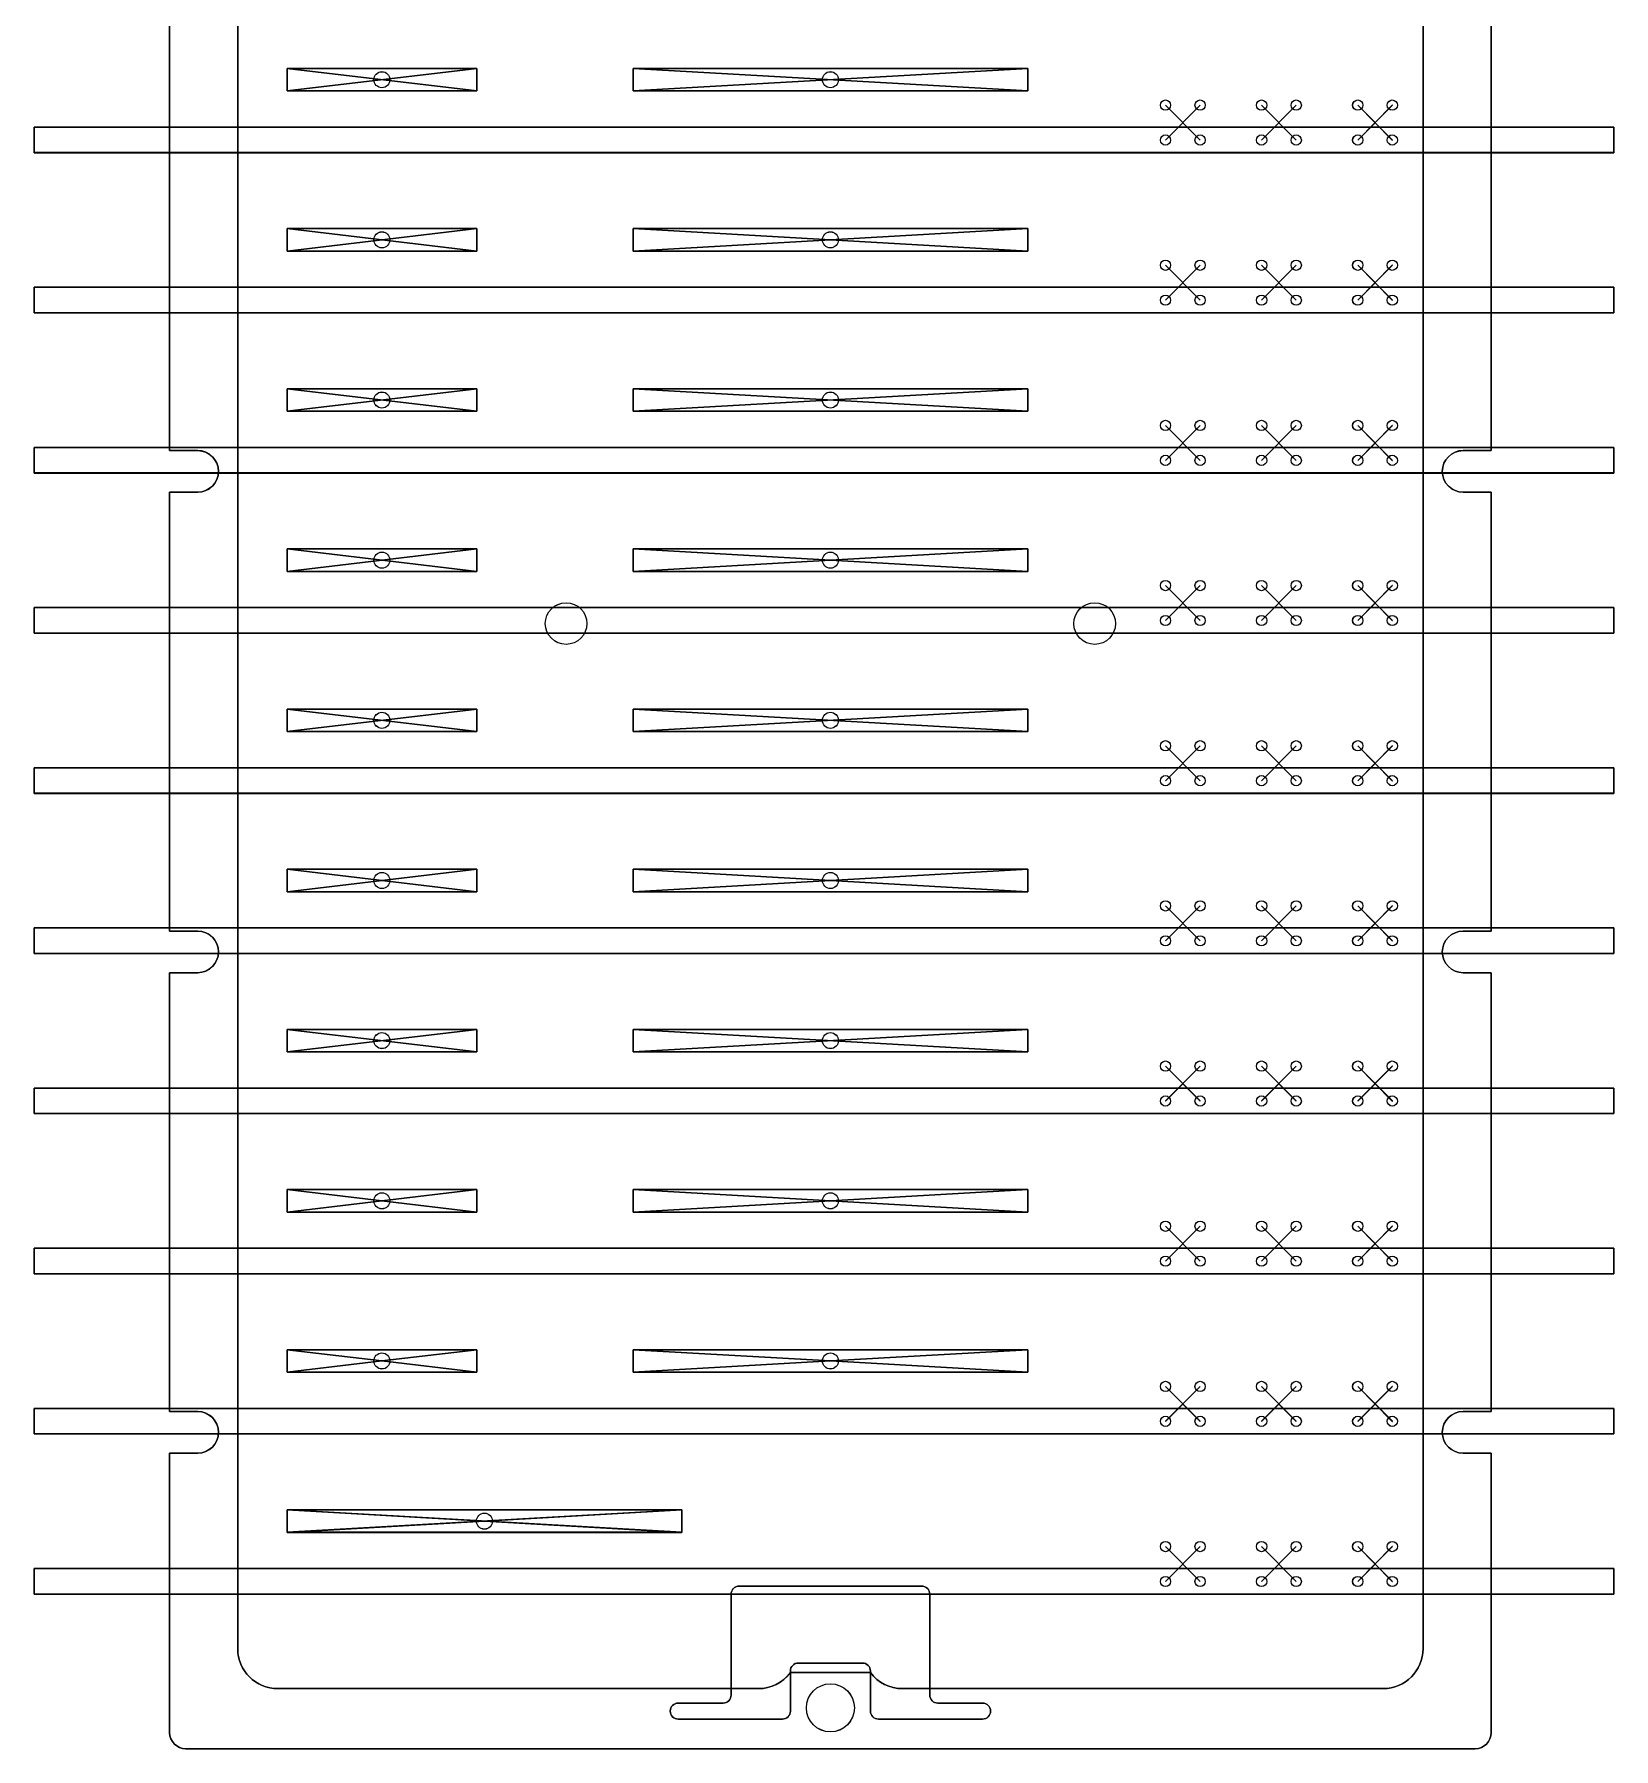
# Model space of a CAD drawing. Extents: x -8 to 90, y 0 to 214.
# Drawn here: x -8.5 to 90.2, y 0 to 107 of the extents above; entities that cross this region are included whole.
import ezdxf

# ---------------------------------------------------------------- set-up
doc = ezdxf.new("R2010")
doc.units = 0
doc.layers.add('50', color=2, linetype='CONTINUOUS')

msp = doc.modelspace()

# ---------------------------------------------------------------- linework, layer by layer
at = {"layer": '50'}
for points in [[(4.2495, 207.25), (4.2495, 6.25, 1), (4.2505, 6.25), (4.2505, 207.25, 1)], [(78.2505, 6.25), (78.2505, 207.25, 1), (78.2495, 207.25), (78.2495, 6.25, 1)], [(-0.0005, 132.45), (-0.0005, 81.05, 1), (0.0005, 81.05), (0.0005, 132.45, 1)], [(82.5005, 81.05), (82.5005, 132.45, 1), (82.4995, 132.45), (82.4995, 81.05, 1)], [(7.3313, 104.906), (7.3313, 103.509, 1), (7.3323, 103.509), (7.3323, 104.906, 1)], [(7.3318, 104.9055), (19.1682, 104.9055, 1), (19.1682, 104.9065), (7.3318, 104.9065, 1)], [(7.3319, 103.5085), (19.1683, 104.9055, 1), (19.1681, 104.9065), (7.3317, 103.5095, 1)], [(7.3317, 104.9055), (19.1681, 103.5085, 1), (19.1683, 103.5095), (7.3319, 104.9065, 1)], [(19.1677, 104.906), (19.1677, 103.509, 1), (19.1687, 103.509), (19.1687, 104.906, 1)], [(28.9305, 104.906), (28.9305, 103.509, 1), (28.9315, 103.509), (28.9315, 104.906, 1)], [(28.931, 104.9055), (53.569, 104.9055, 1), (53.569, 104.9065), (28.931, 104.9065, 1)], [(28.931, 103.5085), (53.569, 104.9055, 1), (53.569, 104.9065), (28.931, 103.5095, 1)], [(28.931, 104.9055), (53.569, 103.5085, 1), (53.569, 103.5095), (28.931, 104.9065, 1)], [(53.5685, 104.906), (53.5685, 103.509, 1), (53.5695, 103.509), (53.5695, 104.906, 1)], [(7.3318, 103.5085), (19.1682, 103.5085, 1), (19.1682, 103.5095), (7.3318, 103.5095, 1)], [(28.931, 103.5085), (53.569, 103.5085, 1), (53.569, 103.5095), (28.931, 103.5095, 1)], [(64.3296, 102.6204), (62.1696, 100.4404, 1), (62.1704, 100.4396), (64.3304, 102.6196, 1)], [(62.1696, 102.6196), (64.3296, 100.4396, 1), (64.3304, 100.4404), (62.1704, 102.6204, 1)], [(70.3296, 102.6204), (68.1696, 100.4404, 1), (68.1704, 100.4396), (70.3304, 102.6196, 1)], [(68.1696, 102.6196), (70.3296, 100.4396, 1), (70.3304, 100.4404), (68.1704, 102.6204, 1)], [(76.3296, 102.6204), (74.1696, 100.4404, 1), (74.1704, 100.4396), (76.3304, 102.6196, 1)], [(74.1696, 102.6196), (76.3296, 100.4396, 1), (76.3304, 100.4404), (74.1704, 102.6204, 1)], [(-8.4495, 99.65), (-8.4495, 101.25, 1), (-8.4505, 101.25), (-8.4505, 99.65, 1)], [(-8.45, 101.2495), (90.15, 101.2495, 1), (90.15, 101.2505), (-8.45, 101.2505, 1)], [(90.1495, 101.25), (90.1495, 99.65, 1), (90.1505, 99.65), (90.1505, 101.25, 1)], [(90.15, 99.6505), (-8.45, 99.6505, 1), (-8.45, 99.6495), (90.15, 99.6495, 1)], [(7.3313, 94.906), (7.3313, 93.509, 1), (7.3323, 93.509), (7.3323, 94.906, 1)], [(7.3318, 94.9055), (19.1682, 94.9055, 1), (19.1682, 94.9065), (7.3318, 94.9065, 1)], [(7.3319, 93.5085), (19.1683, 94.9055, 1), (19.1681, 94.9065), (7.3317, 93.5095, 1)], [(7.3317, 94.9055), (19.1681, 93.5085, 1), (19.1683, 93.5095), (7.3319, 94.9065, 1)], [(19.1677, 94.906), (19.1677, 93.509, 1), (19.1687, 93.509), (19.1687, 94.906, 1)], [(28.9305, 94.906), (28.9305, 93.509, 1), (28.9315, 93.509), (28.9315, 94.906, 1)], [(28.931, 94.9055), (53.569, 94.9055, 1), (53.569, 94.9065), (28.931, 94.9065, 1)], [(28.931, 93.5085), (53.569, 94.9055, 1), (53.569, 94.9065), (28.931, 93.5095, 1)], [(28.931, 94.9055), (53.569, 93.5085, 1), (53.569, 93.5095), (28.931, 94.9065, 1)], [(53.5685, 94.906), (53.5685, 93.509, 1), (53.5695, 93.509), (53.5695, 94.906, 1)], [(7.3318, 93.5085), (19.1682, 93.5085, 1), (19.1682, 93.5095), (7.3318, 93.5095, 1)], [(28.931, 93.5085), (53.569, 93.5085, 1), (53.569, 93.5095), (28.931, 93.5095, 1)], [(64.3296, 92.6204), (62.1696, 90.4404, 1), (62.1704, 90.4396), (64.3304, 92.6196, 1)], [(62.1696, 92.6196), (64.3296, 90.4396, 1), (64.3304, 90.4404), (62.1704, 92.6204, 1)], [(70.3296, 92.6204), (68.1696, 90.4404, 1), (68.1704, 90.4396), (70.3304, 92.6196, 1)], [(68.1696, 92.6196), (70.3296, 90.4396, 1), (70.3304, 90.4404), (68.1704, 92.6204, 1)], [(76.3296, 92.6204), (74.1696, 90.4404, 1), (74.1704, 90.4396), (76.3304, 92.6196, 1)], [(74.1696, 92.6196), (76.3296, 90.4396, 1), (76.3304, 90.4404), (74.1704, 92.6204, 1)], [(-8.4495, 89.65), (-8.4495, 91.25, 1), (-8.4505, 91.25), (-8.4505, 89.65, 1)], [(-8.45, 91.2495), (90.15, 91.2495, 1), (90.15, 91.2505), (-8.45, 91.2505, 1)], [(90.1495, 91.25), (90.1495, 89.65, 1), (90.1505, 89.65), (90.1505, 91.25, 1)], [(90.15, 89.6505), (-8.45, 89.6505, 1), (-8.45, 89.6495), (90.15, 89.6495, 1)], [(7.3313, 84.906), (7.3313, 83.509, 1), (7.3323, 83.509), (7.3323, 84.906, 1)], [(7.3318, 84.9055), (19.1682, 84.9055, 1), (19.1682, 84.9065), (7.3318, 84.9065, 1)], [(7.3319, 83.5085), (19.1683, 84.9055, 1), (19.1681, 84.9065), (7.3317, 83.5095, 1)], [(7.3317, 84.9055), (19.1681, 83.5085, 1), (19.1683, 83.5095), (7.3319, 84.9065, 1)], [(19.1677, 84.906), (19.1677, 83.509, 1), (19.1687, 83.509), (19.1687, 84.906, 1)], [(28.9305, 84.906), (28.9305, 83.509, 1), (28.9315, 83.509), (28.9315, 84.906, 1)], [(28.931, 84.9055), (53.569, 84.9055, 1), (53.569, 84.9065), (28.931, 84.9065, 1)], [(28.931, 83.5085), (53.569, 84.9055, 1), (53.569, 84.9065), (28.931, 83.5095, 1)], [(28.931, 84.9055), (53.569, 83.5085, 1), (53.569, 83.5095), (28.931, 84.9065, 1)], [(53.5685, 84.906), (53.5685, 83.509, 1), (53.5695, 83.509), (53.5695, 84.906, 1)], [(7.3318, 83.5085), (19.1682, 83.5085, 1), (19.1682, 83.5095), (7.3318, 83.5095, 1)], [(28.931, 83.5085), (53.569, 83.5085, 1), (53.569, 83.5095), (28.931, 83.5095, 1)], [(64.3296, 82.6204), (62.1696, 80.4404, 1), (62.1704, 80.4396), (64.3304, 82.6196, 1)], [(62.1696, 82.6196), (64.3296, 80.4396, 1), (64.3304, 80.4404), (62.1704, 82.6204, 1)], [(70.3296, 82.6204), (68.1696, 80.4404, 1), (68.1704, 80.4396), (70.3304, 82.6196, 1)], [(68.1696, 82.6196), (70.3296, 80.4396, 1), (70.3304, 80.4404), (68.1704, 82.6204, 1)], [(76.3296, 82.6204), (74.1696, 80.4404, 1), (74.1704, 80.4396), (76.3304, 82.6196, 1)], [(74.1696, 82.6196), (76.3296, 80.4396, 1), (76.3304, 80.4404), (74.1704, 82.6204, 1)], [(-8.4495, 79.65), (-8.4495, 81.25, 1), (-8.4505, 81.25), (-8.4505, 79.65, 1)], [(-8.45, 81.2495), (90.15, 81.2495, 1), (90.15, 81.2505), (-8.45, 81.2505, 1)], [(1.75, 81.0505), (0, 81.0505, 1), (0, 81.0495), (1.75, 81.0495, 1)], [(1.75, 78.4505, 1), (1.75, 78.4495, 1), (1.75, 81.0505, 1), (1.75, 81.0495, -1)], [(80.75, 81.0495, 1), (80.75, 81.0505, 1), (80.75, 78.4495, 1), (80.75, 78.4505, -1)], [(82.5, 81.0505), (80.75, 81.0505, 1), (80.75, 81.0495), (82.5, 81.0495, 1)], [(90.1495, 81.25), (90.1495, 79.65, 1), (90.1505, 79.65), (90.1505, 81.25, 1)], [(90.15, 79.6505), (-8.45, 79.6505, 1), (-8.45, 79.6495), (90.15, 79.6495, 1)], [(0, 78.4495), (1.75, 78.4495, 1), (1.75, 78.4505), (0, 78.4505, 1)], [(-0.0005, 78.45), (-0.0005, 51.05, 1), (0.0005, 51.05), (0.0005, 78.45, 1)], [(80.75, 78.4495), (82.5, 78.4495, 1), (82.5, 78.4505), (80.75, 78.4505, 1)], [(82.5005, 51.05), (82.5005, 78.45, 1), (82.4995, 78.45), (82.4995, 51.05, 1)], [(7.3313, 74.906), (7.3313, 73.509, 1), (7.3323, 73.509), (7.3323, 74.906, 1)], [(7.3318, 74.9055), (19.1682, 74.9055, 1), (19.1682, 74.9065), (7.3318, 74.9065, 1)], [(7.3319, 73.5085), (19.1683, 74.9055, 1), (19.1681, 74.9065), (7.3317, 73.5095, 1)], [(7.3317, 74.9055), (19.1681, 73.5085, 1), (19.1683, 73.5095), (7.3319, 74.9065, 1)], [(19.1677, 74.906), (19.1677, 73.509, 1), (19.1687, 73.509), (19.1687, 74.906, 1)], [(28.9305, 74.906), (28.9305, 73.509, 1), (28.9315, 73.509), (28.9315, 74.906, 1)], [(28.931, 74.9055), (53.569, 74.9055, 1), (53.569, 74.9065), (28.931, 74.9065, 1)], [(28.931, 73.5085), (53.569, 74.9055, 1), (53.569, 74.9065), (28.931, 73.5095, 1)], [(28.931, 74.9055), (53.569, 73.5085, 1), (53.569, 73.5095), (28.931, 74.9065, 1)], [(53.5685, 74.906), (53.5685, 73.509, 1), (53.5695, 73.509), (53.5695, 74.906, 1)], [(7.3318, 73.5085), (19.1682, 73.5085, 1), (19.1682, 73.5095), (7.3318, 73.5095, 1)], [(28.931, 73.5085), (53.569, 73.5085, 1), (53.569, 73.5095), (28.931, 73.5095, 1)], [(64.3296, 72.6204), (62.1696, 70.4404, 1), (62.1704, 70.4396), (64.3304, 72.6196, 1)], [(62.1696, 72.6196), (64.3296, 70.4396, 1), (64.3304, 70.4404), (62.1704, 72.6204, 1)], [(70.3296, 72.6204), (68.1696, 70.4404, 1), (68.1704, 70.4396), (70.3304, 72.6196, 1)], [(68.1696, 72.6196), (70.3296, 70.4396, 1), (70.3304, 70.4404), (68.1704, 72.6204, 1)], [(76.3296, 72.6204), (74.1696, 70.4404, 1), (74.1704, 70.4396), (76.3304, 72.6196, 1)], [(74.1696, 72.6196), (76.3296, 70.4396, 1), (76.3304, 70.4404), (74.1704, 72.6204, 1)], [(-8.4495, 69.65), (-8.4495, 71.25, 1), (-8.4505, 71.25), (-8.4505, 69.65, 1)], [(-8.45, 71.2495), (90.15, 71.2495, 1), (90.15, 71.2505), (-8.45, 71.2505, 1)], [(90.1495, 71.25), (90.1495, 69.65, 1), (90.1505, 69.65), (90.1505, 71.25, 1)], [(90.15, 69.6505), (-8.45, 69.6505, 1), (-8.45, 69.6495), (90.15, 69.6495, 1)], [(7.3313, 64.906), (7.3313, 63.509, 1), (7.3323, 63.509), (7.3323, 64.906, 1)], [(7.3318, 64.9055), (19.1682, 64.9055, 1), (19.1682, 64.9065), (7.3318, 64.9065, 1)], [(7.3319, 63.5085), (19.1683, 64.9055, 1), (19.1681, 64.9065), (7.3317, 63.5095, 1)], [(7.3317, 64.9055), (19.1681, 63.5085, 1), (19.1683, 63.5095), (7.3319, 64.9065, 1)], [(19.1677, 64.906), (19.1677, 63.509, 1), (19.1687, 63.509), (19.1687, 64.906, 1)], [(28.9305, 64.906), (28.9305, 63.509, 1), (28.9315, 63.509), (28.9315, 64.906, 1)], [(28.931, 64.9055), (53.569, 64.9055, 1), (53.569, 64.9065), (28.931, 64.9065, 1)], [(28.931, 63.5085), (53.569, 64.9055, 1), (53.569, 64.9065), (28.931, 63.5095, 1)], [(28.931, 64.9055), (53.569, 63.5085, 1), (53.569, 63.5095), (28.931, 64.9065, 1)], [(53.5685, 64.906), (53.5685, 63.509, 1), (53.5695, 63.509), (53.5695, 64.906, 1)], [(7.3318, 63.5085), (19.1682, 63.5085, 1), (19.1682, 63.5095), (7.3318, 63.5095, 1)], [(28.931, 63.5085), (53.569, 63.5085, 1), (53.569, 63.5095), (28.931, 63.5095, 1)], [(64.3296, 62.6204), (62.1696, 60.4404, 1), (62.1704, 60.4396), (64.3304, 62.6196, 1)], [(62.1696, 62.6196), (64.3296, 60.4396, 1), (64.3304, 60.4404), (62.1704, 62.6204, 1)], [(70.3296, 62.6204), (68.1696, 60.4404, 1), (68.1704, 60.4396), (70.3304, 62.6196, 1)], [(68.1696, 62.6196), (70.3296, 60.4396, 1), (70.3304, 60.4404), (68.1704, 62.6204, 1)], [(76.3296, 62.6204), (74.1696, 60.4404, 1), (74.1704, 60.4396), (76.3304, 62.6196, 1)], [(74.1696, 62.6196), (76.3296, 60.4396, 1), (76.3304, 60.4404), (74.1704, 62.6204, 1)], [(-8.4495, 59.65), (-8.4495, 61.25, 1), (-8.4505, 61.25), (-8.4505, 59.65, 1)], [(-8.45, 61.2495), (90.15, 61.2495, 1), (90.15, 61.2505), (-8.45, 61.2505, 1)], [(90.1495, 61.25), (90.1495, 59.65, 1), (90.1505, 59.65), (90.1505, 61.25, 1)], [(90.15, 59.6505), (-8.45, 59.6505, 1), (-8.45, 59.6495), (90.15, 59.6495, 1)], [(7.3313, 54.906), (7.3313, 53.509, 1), (7.3323, 53.509), (7.3323, 54.906, 1)], [(7.3318, 54.9055), (19.1682, 54.9055, 1), (19.1682, 54.9065), (7.3318, 54.9065, 1)], [(7.3319, 53.5085), (19.1683, 54.9055, 1), (19.1681, 54.9065), (7.3317, 53.5095, 1)], [(7.3317, 54.9055), (19.1681, 53.5085, 1), (19.1683, 53.5095), (7.3319, 54.9065, 1)], [(19.1677, 54.906), (19.1677, 53.509, 1), (19.1687, 53.509), (19.1687, 54.906, 1)], [(28.9305, 54.906), (28.9305, 53.509, 1), (28.9315, 53.509), (28.9315, 54.906, 1)], [(28.931, 54.9055), (53.569, 54.9055, 1), (53.569, 54.9065), (28.931, 54.9065, 1)], [(28.931, 53.5085), (53.569, 54.9055, 1), (53.569, 54.9065), (28.931, 53.5095, 1)], [(28.931, 54.9055), (53.569, 53.5085, 1), (53.569, 53.5095), (28.931, 54.9065, 1)], [(53.5685, 54.906), (53.5685, 53.509, 1), (53.5695, 53.509), (53.5695, 54.906, 1)], [(7.3318, 53.5085), (19.1682, 53.5085, 1), (19.1682, 53.5095), (7.3318, 53.5095, 1)], [(28.931, 53.5085), (53.569, 53.5085, 1), (53.569, 53.5095), (28.931, 53.5095, 1)], [(64.3296, 52.6204), (62.1696, 50.4404, 1), (62.1704, 50.4396), (64.3304, 52.6196, 1)], [(62.1696, 52.6196), (64.3296, 50.4396, 1), (64.3304, 50.4404), (62.1704, 52.6204, 1)], [(70.3296, 52.6204), (68.1696, 50.4404, 1), (68.1704, 50.4396), (70.3304, 52.6196, 1)], [(68.1696, 52.6196), (70.3296, 50.4396, 1), (70.3304, 50.4404), (68.1704, 52.6204, 1)], [(76.3296, 52.6204), (74.1696, 50.4404, 1), (74.1704, 50.4396), (76.3304, 52.6196, 1)], [(74.1696, 52.6196), (76.3296, 50.4396, 1), (76.3304, 50.4404), (74.1704, 52.6204, 1)], [(-8.4495, 49.65), (-8.4495, 51.25, 1), (-8.4505, 51.25), (-8.4505, 49.65, 1)], [(-8.45, 51.2495), (90.15, 51.2495, 1), (90.15, 51.2505), (-8.45, 51.2505, 1)], [(1.75, 51.0505), (0, 51.0505, 1), (0, 51.0495), (1.75, 51.0495, 1)], [(1.75, 48.4505, 1), (1.75, 48.4495, 1), (1.75, 51.0505, 1), (1.75, 51.0495, -1)], [(80.75, 51.0495, 1), (80.75, 51.0505, 1), (80.75, 48.4495, 1), (80.75, 48.4505, -1)], [(82.5, 51.0505), (80.75, 51.0505, 1), (80.75, 51.0495), (82.5, 51.0495, 1)], [(90.1495, 51.25), (90.1495, 49.65, 1), (90.1505, 49.65), (90.1505, 51.25, 1)], [(90.15, 49.6505), (-8.45, 49.6505, 1), (-8.45, 49.6495), (90.15, 49.6495, 1)], [(0, 48.4495), (1.75, 48.4495, 1), (1.75, 48.4505), (0, 48.4505, 1)], [(-0.0005, 48.45), (-0.0005, 21.05, 1), (0.0005, 21.05), (0.0005, 48.45, 1)], [(80.75, 48.4495), (82.5, 48.4495, 1), (82.5, 48.4505), (80.75, 48.4505, 1)], [(82.5005, 21.05), (82.5005, 48.45, 1), (82.4995, 48.45), (82.4995, 21.05, 1)], [(7.3313, 44.906), (7.3313, 43.509, 1), (7.3323, 43.509), (7.3323, 44.906, 1)], [(7.3318, 44.9055), (19.1682, 44.9055, 1), (19.1682, 44.9065), (7.3318, 44.9065, 1)], [(7.3319, 43.5085), (19.1683, 44.9055, 1), (19.1681, 44.9065), (7.3317, 43.5095, 1)], [(7.3317, 44.9055), (19.1681, 43.5085, 1), (19.1683, 43.5095), (7.3319, 44.9065, 1)], [(19.1677, 44.906), (19.1677, 43.509, 1), (19.1687, 43.509), (19.1687, 44.906, 1)], [(28.9305, 44.906), (28.9305, 43.509, 1), (28.9315, 43.509), (28.9315, 44.906, 1)], [(28.931, 44.9055), (53.569, 44.9055, 1), (53.569, 44.9065), (28.931, 44.9065, 1)], [(28.931, 43.5085), (53.569, 44.9055, 1), (53.569, 44.9065), (28.931, 43.5095, 1)], [(28.931, 44.9055), (53.569, 43.5085, 1), (53.569, 43.5095), (28.931, 44.9065, 1)], [(53.5685, 44.906), (53.5685, 43.509, 1), (53.5695, 43.509), (53.5695, 44.906, 1)], [(7.3318, 43.5085), (19.1682, 43.5085, 1), (19.1682, 43.5095), (7.3318, 43.5095, 1)], [(28.931, 43.5085), (53.569, 43.5085, 1), (53.569, 43.5095), (28.931, 43.5095, 1)], [(64.3296, 42.6204), (62.1696, 40.4404, 1), (62.1704, 40.4396), (64.3304, 42.6196, 1)], [(62.1696, 42.6196), (64.3296, 40.4396, 1), (64.3304, 40.4404), (62.1704, 42.6204, 1)], [(70.3296, 42.6204), (68.1696, 40.4404, 1), (68.1704, 40.4396), (70.3304, 42.6196, 1)], [(68.1696, 42.6196), (70.3296, 40.4396, 1), (70.3304, 40.4404), (68.1704, 42.6204, 1)], [(76.3296, 42.6204), (74.1696, 40.4404, 1), (74.1704, 40.4396), (76.3304, 42.6196, 1)], [(74.1696, 42.6196), (76.3296, 40.4396, 1), (76.3304, 40.4404), (74.1704, 42.6204, 1)], [(-8.4495, 39.65), (-8.4495, 41.25, 1), (-8.4505, 41.25), (-8.4505, 39.65, 1)], [(-8.45, 41.2495), (90.15, 41.2495, 1), (90.15, 41.2505), (-8.45, 41.2505, 1)], [(90.1495, 41.25), (90.1495, 39.65, 1), (90.1505, 39.65), (90.1505, 41.25, 1)], [(90.15, 39.6505), (-8.45, 39.6505, 1), (-8.45, 39.6495), (90.15, 39.6495, 1)], [(7.3313, 34.906), (7.3313, 33.509, 1), (7.3323, 33.509), (7.3323, 34.906, 1)], [(7.3318, 34.9055), (19.1682, 34.9055, 1), (19.1682, 34.9065), (7.3318, 34.9065, 1)], [(7.3317, 34.9055), (13.2499, 34.207, 1), (13.2501, 34.208), (7.3319, 34.9065, 1)], [(13.2501, 34.207), (19.1683, 34.9055, 1), (19.1681, 34.9065), (13.2499, 34.208, 1)], [(19.1677, 34.906), (19.1677, 33.509, 1), (19.1687, 33.509), (19.1687, 34.906, 1)], [(28.9305, 34.906), (28.9305, 33.509, 1), (28.9315, 33.509), (28.9315, 34.906, 1)], [(28.931, 34.9055), (53.569, 34.9055, 1), (53.569, 34.9065), (28.931, 34.9065, 1)], [(28.931, 34.9055), (41.25, 34.207, 1), (41.25, 34.208), (28.931, 34.9065, 1)], [(41.25, 34.207), (53.569, 34.9055, 1), (53.569, 34.9065), (41.25, 34.208, 1)], [(53.5685, 34.906), (53.5685, 33.509, 1), (53.5695, 33.509), (53.5695, 34.906, 1)], [(7.3319, 33.5085), (13.2501, 34.207, 1), (13.2499, 34.208), (7.3317, 33.5095, 1)], [(7.3318, 33.5085), (19.1682, 33.5085, 1), (19.1682, 33.5095), (7.3318, 33.5095, 1)], [(13.2499, 34.207), (19.1681, 33.5085, 1), (19.1683, 33.5095), (13.2501, 34.208, 1)], [(28.931, 33.5085), (41.25, 34.207, 1), (41.25, 34.208), (28.931, 33.5095, 1)], [(28.931, 33.5085), (53.569, 33.5085, 1), (53.569, 33.5095), (28.931, 33.5095, 1)], [(41.25, 34.207), (53.569, 33.5085, 1), (53.569, 33.5095), (41.25, 34.208, 1)], [(64.3296, 32.6204), (62.1696, 30.4404, 1), (62.1704, 30.4396), (64.3304, 32.6196, 1)], [(62.1696, 32.6196), (64.3296, 30.4396, 1), (64.3304, 30.4404), (62.1704, 32.6204, 1)], [(70.3296, 32.6204), (68.1696, 30.4404, 1), (68.1704, 30.4396), (70.3304, 32.6196, 1)], [(68.1696, 32.6196), (70.3296, 30.4396, 1), (70.3304, 30.4404), (68.1704, 32.6204, 1)], [(76.3296, 32.6204), (74.1696, 30.4404, 1), (74.1704, 30.4396), (76.3304, 32.6196, 1)], [(74.1696, 32.6196), (76.3296, 30.4396, 1), (76.3304, 30.4404), (74.1704, 32.6204, 1)], [(-8.4495, 29.65), (-8.4495, 31.25, 1), (-8.4505, 31.25), (-8.4505, 29.65, 1)], [(-8.45, 31.2495), (90.15, 31.2495, 1), (90.15, 31.2505), (-8.45, 31.2505, 1)], [(90.1495, 31.25), (90.1495, 29.65, 1), (90.1505, 29.65), (90.1505, 31.25, 1)], [(90.15, 29.6505), (-8.45, 29.6505, 1), (-8.45, 29.6495), (90.15, 29.6495, 1)], [(7.3318, 24.9055), (19.1682, 24.9055, 1), (19.1682, 24.9065), (7.3318, 24.9065, 1)], [(7.3313, 24.906), (7.3313, 23.509, 1), (7.3323, 23.509), (7.3323, 24.906, 1)], [(7.3317, 24.9055), (13.2499, 24.207, 1), (13.2501, 24.208), (7.3319, 24.9065, 1)], [(13.2501, 24.207), (19.1683, 24.9055, 1), (19.1681, 24.9065), (13.2499, 24.208, 1)], [(19.1677, 24.906), (19.1677, 23.509, 1), (19.1687, 23.509), (19.1687, 24.906, 1)], [(28.931, 24.9055), (53.569, 24.9055, 1), (53.569, 24.9065), (28.931, 24.9065, 1)], [(28.9305, 24.906), (28.9305, 23.509, 1), (28.9315, 23.509), (28.9315, 24.906, 1)], [(28.931, 24.9055), (41.25, 24.207, 1), (41.25, 24.208), (28.931, 24.9065, 1)], [(41.25, 24.207), (53.569, 24.9055, 1), (53.569, 24.9065), (41.25, 24.208, 1)], [(53.5685, 24.906), (53.5685, 23.509, 1), (53.5695, 23.509), (53.5695, 24.906, 1)], [(7.3319, 23.5085), (13.2501, 24.207, 1), (13.2499, 24.208), (7.3317, 23.5095, 1)], [(13.2499, 24.207), (19.1681, 23.5085, 1), (19.1683, 23.5095), (13.2501, 24.208, 1)], [(28.931, 23.5085), (41.25, 24.207, 1), (41.25, 24.208), (28.931, 23.5095, 1)], [(41.25, 24.207), (53.569, 23.5085, 1), (53.569, 23.5095), (41.25, 24.208, 1)], [(7.3318, 23.5085), (19.1682, 23.5085, 1), (19.1682, 23.5095), (7.3318, 23.5095, 1)], [(28.931, 23.5085), (53.569, 23.5085, 1), (53.569, 23.5095), (28.931, 23.5095, 1)], [(64.3296, 22.6204), (62.1696, 20.4404, 1), (62.1704, 20.4396), (64.3304, 22.6196, 1)], [(62.1696, 22.6196), (64.3296, 20.4396, 1), (64.3304, 20.4404), (62.1704, 22.6204, 1)], [(70.3296, 22.6204), (68.1696, 20.4404, 1), (68.1704, 20.4396), (70.3304, 22.6196, 1)], [(68.1696, 22.6196), (70.3296, 20.4396, 1), (70.3304, 20.4404), (68.1704, 22.6204, 1)], [(76.3296, 22.6204), (74.1696, 20.4404, 1), (74.1704, 20.4396), (76.3304, 22.6196, 1)], [(74.1696, 22.6196), (76.3296, 20.4396, 1), (76.3304, 20.4404), (74.1704, 22.6204, 1)], [(-8.4495, 19.65), (-8.4495, 21.25, 1), (-8.4505, 21.25), (-8.4505, 19.65, 1)], [(-8.45, 21.2495), (90.15, 21.2495, 1), (90.15, 21.2505), (-8.45, 21.2505, 1)], [(1.75, 21.0505), (0, 21.0505, 1), (0, 21.0495), (1.75, 21.0495, 1)], [(1.75, 18.4505, 1), (1.75, 18.4495, 1), (1.75, 21.0505, 1), (1.75, 21.0495, -1)], [(80.75, 21.0495, 1), (80.75, 21.0505, 1), (80.75, 18.4495, 1), (80.75, 18.4505, -1)], [(82.5, 21.0505), (80.75, 21.0505, 1), (80.75, 21.0495), (82.5, 21.0495, 1)], [(90.1495, 21.25), (90.1495, 19.65, 1), (90.1505, 19.65), (90.1505, 21.25, 1)], [(90.15, 19.6505), (-8.45, 19.6505, 1), (-8.45, 19.6495), (90.15, 19.6495, 1)], [(0, 18.4495), (1.75, 18.4495, 1), (1.75, 18.4505), (0, 18.4505, 1)], [(-0.0005, 18.45), (-0.0005, 1, 1), (0.0005, 1), (0.0005, 18.45, 1)], [(80.75, 18.4495), (82.5, 18.4495, 1), (82.5, 18.4505), (80.75, 18.4505, 1)], [(82.5005, 1), (82.5005, 18.45, 1), (82.4995, 18.45), (82.4995, 1, 1)], [(7.3318, 14.9055), (31.9698, 14.9055, 1), (31.9698, 14.9065), (7.3318, 14.9065, 1)], [(7.3313, 14.906), (7.3313, 13.509, 1), (7.3323, 13.509), (7.3323, 14.906, 1)], [(7.3318, 14.9055), (31.9698, 13.5085, 1), (31.9698, 13.5095), (7.3318, 14.9065, 1)], [(7.3318, 13.5085), (31.9698, 14.9055, 1), (31.9698, 14.9065), (7.3318, 13.5095, 1)], [(31.9693, 14.906), (31.9693, 13.509, 1), (31.9703, 13.509), (31.9703, 14.906, 1)], [(7.3318, 13.5085), (31.9698, 13.5085, 1), (31.9698, 13.5095), (7.3318, 13.5095, 1)], [(64.3296, 12.6204), (62.1696, 10.4404, 1), (62.1704, 10.4396), (64.3304, 12.6196, 1)], [(62.1696, 12.6196), (64.3296, 10.4396, 1), (64.3304, 10.4404), (62.1704, 12.6204, 1)], [(70.3296, 12.6204), (68.1696, 10.4404, 1), (68.1704, 10.4396), (70.3304, 12.6196, 1)], [(68.1696, 12.6196), (70.3296, 10.4396, 1), (70.3304, 10.4404), (68.1704, 12.6204, 1)], [(74.1696, 12.6196), (76.3296, 10.4396, 1), (76.3304, 10.4404), (74.1704, 12.6204, 1)], [(76.3296, 12.6204), (74.1696, 10.4404, 1), (74.1704, 10.4396), (76.3304, 12.6196, 1)], [(-8.4495, 9.65), (-8.4495, 11.25, 1), (-8.4505, 11.25), (-8.4505, 9.65, 1)], [(-8.45, 11.2495), (90.15, 11.2495, 1), (90.15, 11.2505), (-8.45, 11.2505, 1)], [(90.1495, 11.25), (90.1495, 9.65, 1), (90.1505, 9.65), (90.1505, 11.25, 1)], [(90.15, 9.6505), (-8.45, 9.6505, 1), (-8.45, 9.6495), (90.15, 9.6495, 1)], [(35.55, 10.1495, 1), (35.55, 10.1505, 0.4142), (35.0495, 9.65, 1), (35.0505, 9.65, -0.4142)], [(35.0505, 3.35), (35.0505, 9.65, 1), (35.0495, 9.65), (35.0495, 3.35, 1)], [(35.55, 10.1495), (46.95, 10.1495, 1), (46.95, 10.1505), (35.55, 10.1505, 1)], [(47.4495, 9.65, 1), (47.4505, 9.65, 0.4142), (46.95, 10.1505, 1), (46.95, 10.1495, -0.4142)], [(47.4495, 9.65), (47.4495, 3.35, 1), (47.4505, 3.35), (47.4505, 9.65, 1)], [(4.2505, 6.25, 1), (4.2495, 6.25, 0.4142), (6.75, 3.7495, 1), (6.75, 3.7505, -0.4142)], [(75.75, 3.7505, 1), (75.75, 3.7495, 0.4142), (78.2505, 6.25, 1), (78.2495, 6.25, -0.4142)], [(36.75, 3.7505, 1), (36.75, 3.7495, 0.2361), (38.7504, 4.7497, 1), (38.7496, 4.7503, -0.2361)], [(39.25, 5.3495, 1), (39.25, 5.3505, 0.4142), (38.7495, 4.85, 1), (38.7505, 4.85, -0.4142)], [(38.7495, 4.85), (38.7495, 2.35, 1), (38.7505, 2.35), (38.7505, 4.85, 1)], [(38.75, 4.7495), (43.75, 4.7495, 1), (43.75, 4.7505), (38.75, 4.7505, 1)], [(43.25, 5.3505), (39.25, 5.3505, 1), (39.25, 5.3495), (43.25, 5.3495, 1)], [(43.7495, 4.85, 1), (43.7505, 4.85, 0.4142), (43.25, 5.3505, 1), (43.25, 5.3495, -0.4142)], [(43.7505, 2.35), (43.7505, 4.85, 1), (43.7495, 4.85), (43.7495, 2.35, 1)], [(43.7504, 4.7503, 1), (43.7496, 4.7497, 0.2361), (45.75, 3.7495, 1), (45.75, 3.7505, -0.2361)], [(6.75, 3.7495), (36.75, 3.7495, 1), (36.75, 3.7505), (6.75, 3.7505, 1)], [(34.55, 2.8505, 1), (34.55, 2.8495, 0.4142), (35.0505, 3.35, 1), (35.0495, 3.35, -0.4142)], [(45.75, 3.7495), (75.75, 3.7495, 1), (75.75, 3.7505), (45.75, 3.7505, 1)], [(47.4505, 3.35, 1), (47.4495, 3.35, 0.4142), (47.95, 2.8495, 1), (47.95, 2.8505, -0.4142)], [(31.75, 2.8495, 1), (31.75, 2.8505, 1), (31.75, 1.8495, 1), (31.75, 1.8505, -1)], [(31.75, 2.8495), (34.55, 2.8495, 1), (34.55, 2.8505), (31.75, 2.8505, 1)], [(38.25, 1.8505, 1), (38.25, 1.8495, 0.4142), (38.7505, 2.35, 1), (38.7495, 2.35, -0.4142)], [(43.7505, 2.35, 1), (43.7495, 2.35, 0.4142), (44.25, 1.8495, 1), (44.25, 1.8505, -0.4142)], [(47.95, 2.8495), (50.75, 2.8495, 1), (50.75, 2.8505), (47.95, 2.8505, 1)], [(50.75, 1.8505, 1), (50.75, 1.8495, 1), (50.75, 2.8505, 1), (50.75, 2.8495, -1)], [(38.25, 1.8505), (31.75, 1.8505, 1), (31.75, 1.8495), (38.25, 1.8495, 1)], [(50.75, 1.8505), (44.25, 1.8505, 1), (44.25, 1.8495), (50.75, 1.8495, 1)], [(0.0005, 1, 1), (-0.0005, 1, 0.4142), (1, -0.0005, 1), (1, 0.0005, -0.4142)], [(1, -0.0005), (81.5, -0.0005, 1), (81.5, 0.0005), (1, 0.0005, 1)], [(81.5, 0.0005, 1), (81.5, -0.0005, 0.4142), (82.5005, 1, 1), (82.4995, 1, -0.4142)]]:
    msp.add_lwpolyline(points, format="xyb", close=True, dxfattribs=at)
for centre, radius in [((13.25, 104.2075), 0.5005), ((13.25, 104.2075), 0.4995), ((41.25, 104.2075), 0.5005), ((41.25, 104.2075), 0.4995), ((62.17, 102.62), 0.3205), ((62.17, 102.62), 0.3195), ((64.33, 102.62), 0.3205), ((64.33, 102.62), 0.3195), ((68.17, 102.62), 0.3205), ((68.17, 102.62), 0.3195), ((70.33, 102.62), 0.3205), ((70.33, 102.62), 0.3195), ((74.17, 102.62), 0.3205), ((74.17, 102.62), 0.3195), ((76.33, 102.62), 0.3205), ((76.33, 102.62), 0.3195), ((62.17, 100.44), 0.3205), ((62.17, 100.44), 0.3195), ((64.33, 100.44), 0.3205), ((64.33, 100.44), 0.3195), ((68.17, 100.44), 0.3205), ((68.17, 100.44), 0.3195), ((70.33, 100.44), 0.3205), ((70.33, 100.44), 0.3195), ((74.17, 100.44), 0.3205), ((74.17, 100.44), 0.3195), ((76.33, 100.44), 0.3205), ((76.33, 100.44), 0.3195), ((13.25, 94.2075), 0.5005), ((13.25, 94.2075), 0.4995), ((41.25, 94.2075), 0.5005), ((41.25, 94.2075), 0.4995), ((62.17, 92.62), 0.3205), ((62.17, 92.62), 0.3195), ((64.33, 92.62), 0.3205), ((64.33, 92.62), 0.3195), ((68.17, 92.62), 0.3205), ((68.17, 92.62), 0.3195), ((70.33, 92.62), 0.3205), ((70.33, 92.62), 0.3195), ((74.17, 92.62), 0.3205), ((74.17, 92.62), 0.3195), ((76.33, 92.62), 0.3205), ((76.33, 92.62), 0.3195), ((62.17, 90.44), 0.3205), ((62.17, 90.44), 0.3195), ((64.33, 90.44), 0.3205), ((64.33, 90.44), 0.3195), ((68.17, 90.44), 0.3205), ((68.17, 90.44), 0.3195), ((70.33, 90.44), 0.3205), ((70.33, 90.44), 0.3195), ((74.17, 90.44), 0.3205), ((74.17, 90.44), 0.3195), ((76.33, 90.44), 0.3205), ((76.33, 90.44), 0.3195), ((13.25, 84.2075), 0.5005), ((13.25, 84.2075), 0.4995), ((41.25, 84.2075), 0.5005), ((41.25, 84.2075), 0.4995), ((62.17, 82.62), 0.3205), ((62.17, 82.62), 0.3195), ((64.33, 82.62), 0.3205), ((64.33, 82.62), 0.3195), ((68.17, 82.62), 0.3205), ((68.17, 82.62), 0.3195), ((70.33, 82.62), 0.3205), ((70.33, 82.62), 0.3195), ((74.17, 82.62), 0.3205), ((74.17, 82.62), 0.3195), ((76.33, 82.62), 0.3205), ((76.33, 82.62), 0.3195), ((62.17, 80.44), 0.3205), ((62.17, 80.44), 0.3195), ((64.33, 80.44), 0.3205), ((64.33, 80.44), 0.3195), ((68.17, 80.44), 0.3205), ((68.17, 80.44), 0.3195), ((70.33, 80.44), 0.3205), ((70.33, 80.44), 0.3195), ((74.17, 80.44), 0.3205), ((74.17, 80.44), 0.3195), ((76.33, 80.44), 0.3205), ((76.33, 80.44), 0.3195), ((13.25, 74.2075), 0.5005), ((13.25, 74.2075), 0.4995), ((41.25, 74.2075), 0.5005), ((41.25, 74.2075), 0.4995), ((62.17, 72.62), 0.3205), ((62.17, 72.62), 0.3195), ((64.33, 72.62), 0.3205), ((64.33, 72.62), 0.3195), ((68.17, 72.62), 0.3205), ((68.17, 72.62), 0.3195), ((70.33, 72.62), 0.3205), ((70.33, 72.62), 0.3195), ((74.17, 72.62), 0.3205), ((74.17, 72.62), 0.3195), ((76.33, 72.62), 0.3205), ((76.33, 72.62), 0.3195), ((24.75, 70.25), 1.3005), ((24.75, 70.25), 1.2995), ((57.75, 70.25), 1.3005), ((57.75, 70.25), 1.2995), ((62.17, 70.44), 0.3205), ((62.17, 70.44), 0.3195), ((64.33, 70.44), 0.3205), ((64.33, 70.44), 0.3195), ((68.17, 70.44), 0.3205), ((68.17, 70.44), 0.3195), ((70.33, 70.44), 0.3205), ((70.33, 70.44), 0.3195), ((74.17, 70.44), 0.3205), ((74.17, 70.44), 0.3195), ((76.33, 70.44), 0.3205), ((76.33, 70.44), 0.3195), ((13.25, 64.2075), 0.5005), ((13.25, 64.2075), 0.4995), ((41.25, 64.2075), 0.5005), ((41.25, 64.2075), 0.4995), ((62.17, 62.62), 0.3205), ((62.17, 62.62), 0.3195), ((64.33, 62.62), 0.3205), ((64.33, 62.62), 0.3195), ((68.17, 62.62), 0.3205), ((68.17, 62.62), 0.3195), ((70.33, 62.62), 0.3205), ((70.33, 62.62), 0.3195), ((74.17, 62.62), 0.3205), ((74.17, 62.62), 0.3195), ((76.33, 62.62), 0.3205), ((76.33, 62.62), 0.3195), ((62.17, 60.44), 0.3205), ((62.17, 60.44), 0.3195), ((64.33, 60.44), 0.3205), ((64.33, 60.44), 0.3195), ((68.17, 60.44), 0.3205), ((68.17, 60.44), 0.3195), ((70.33, 60.44), 0.3205), ((70.33, 60.44), 0.3195), ((74.17, 60.44), 0.3205), ((74.17, 60.44), 0.3195), ((76.33, 60.44), 0.3205), ((76.33, 60.44), 0.3195), ((13.25, 54.2075), 0.5005), ((13.25, 54.2075), 0.4995), ((41.25, 54.2075), 0.5005), ((41.25, 54.2075), 0.4995), ((62.17, 52.62), 0.3205), ((62.17, 52.62), 0.3195), ((64.33, 52.62), 0.3205), ((64.33, 52.62), 0.3195), ((68.17, 52.62), 0.3205), ((68.17, 52.62), 0.3195), ((70.33, 52.62), 0.3205), ((70.33, 52.62), 0.3195), ((74.17, 52.62), 0.3205), ((74.17, 52.62), 0.3195), ((76.33, 52.62), 0.3205), ((76.33, 52.62), 0.3195), ((62.17, 50.44), 0.3205), ((62.17, 50.44), 0.3195), ((64.33, 50.44), 0.3205), ((64.33, 50.44), 0.3195), ((68.17, 50.44), 0.3205), ((68.17, 50.44), 0.3195), ((70.33, 50.44), 0.3205), ((70.33, 50.44), 0.3195), ((74.17, 50.44), 0.3205), ((74.17, 50.44), 0.3195), ((76.33, 50.44), 0.3205), ((76.33, 50.44), 0.3195), ((13.25, 44.2075), 0.5005), ((13.25, 44.2075), 0.4995), ((41.25, 44.2075), 0.5005), ((41.25, 44.2075), 0.4995), ((62.17, 42.62), 0.3205), ((62.17, 42.62), 0.3195), ((64.33, 42.62), 0.3205), ((64.33, 42.62), 0.3195), ((68.17, 42.62), 0.3205), ((68.17, 42.62), 0.3195), ((70.33, 42.62), 0.3205), ((70.33, 42.62), 0.3195), ((74.17, 42.62), 0.3205), ((74.17, 42.62), 0.3195), ((76.33, 42.62), 0.3205), ((76.33, 42.62), 0.3195), ((62.17, 40.44), 0.3205), ((62.17, 40.44), 0.3195), ((64.33, 40.44), 0.3205), ((64.33, 40.44), 0.3195), ((68.17, 40.44), 0.3205), ((68.17, 40.44), 0.3195), ((70.33, 40.44), 0.3205), ((70.33, 40.44), 0.3195), ((74.17, 40.44), 0.3205), ((74.17, 40.44), 0.3195), ((76.33, 40.44), 0.3205), ((76.33, 40.44), 0.3195), ((13.25, 34.2075), 0.5005), ((13.25, 34.2075), 0.4995), ((41.25, 34.2075), 0.5005), ((41.25, 34.2075), 0.4995), ((62.17, 32.62), 0.3205), ((62.17, 32.62), 0.3195), ((64.33, 32.62), 0.3205), ((64.33, 32.62), 0.3195), ((68.17, 32.62), 0.3205), ((68.17, 32.62), 0.3195), ((70.33, 32.62), 0.3205), ((70.33, 32.62), 0.3195), ((74.17, 32.62), 0.3205), ((74.17, 32.62), 0.3195), ((76.33, 32.62), 0.3205), ((76.33, 32.62), 0.3195), ((62.17, 30.44), 0.3205), ((62.17, 30.44), 0.3195), ((64.33, 30.44), 0.3205), ((64.33, 30.44), 0.3195), ((68.17, 30.44), 0.3205), ((68.17, 30.44), 0.3195), ((70.33, 30.44), 0.3205), ((70.33, 30.44), 0.3195), ((74.17, 30.44), 0.3205), ((74.17, 30.44), 0.3195), ((76.33, 30.44), 0.3205), ((76.33, 30.44), 0.3195), ((13.25, 24.2075), 0.5005), ((13.25, 24.2075), 0.4995), ((41.25, 24.2075), 0.5005), ((41.25, 24.2075), 0.4995), ((62.17, 22.62), 0.3205), ((62.17, 22.62), 0.3195), ((64.33, 22.62), 0.3205), ((64.33, 22.62), 0.3195), ((68.17, 22.62), 0.3205), ((68.17, 22.62), 0.3195), ((70.33, 22.62), 0.3205), ((70.33, 22.62), 0.3195), ((74.17, 22.62), 0.3205), ((74.17, 22.62), 0.3195), ((76.33, 22.62), 0.3205), ((76.33, 22.62), 0.3195), ((62.17, 20.44), 0.3205), ((62.17, 20.44), 0.3195), ((64.33, 20.44), 0.3205), ((64.33, 20.44), 0.3195), ((68.17, 20.44), 0.3205), ((68.17, 20.44), 0.3195), ((70.33, 20.44), 0.3205), ((70.33, 20.44), 0.3195), ((74.17, 20.44), 0.3205), ((74.17, 20.44), 0.3195), ((76.33, 20.44), 0.3205), ((76.33, 20.44), 0.3195), ((19.6508, 14.2075), 0.5005), ((19.6508, 14.2075), 0.4995), ((62.17, 12.62), 0.3205), ((62.17, 12.62), 0.3195), ((64.33, 12.62), 0.3205), ((64.33, 12.62), 0.3195), ((68.17, 12.62), 0.3205), ((68.17, 12.62), 0.3195), ((70.33, 12.62), 0.3205), ((70.33, 12.62), 0.3195), ((74.17, 12.62), 0.3205), ((74.17, 12.62), 0.3195), ((76.33, 12.62), 0.3205), ((76.33, 12.62), 0.3195), ((62.17, 10.44), 0.3205), ((62.17, 10.44), 0.3195), ((64.33, 10.44), 0.3205), ((64.33, 10.44), 0.3195), ((68.17, 10.44), 0.3205), ((68.17, 10.44), 0.3195), ((70.33, 10.44), 0.3205), ((70.33, 10.44), 0.3195), ((74.17, 10.44), 0.3205), ((74.17, 10.44), 0.3195), ((76.33, 10.44), 0.3205), ((76.33, 10.44), 0.3195), ((41.25, 2.55), 1.5005), ((41.25, 2.55), 1.4995)]:
    msp.add_circle(centre, radius, dxfattribs=at)

doc.saveas('drawing.dxf')
